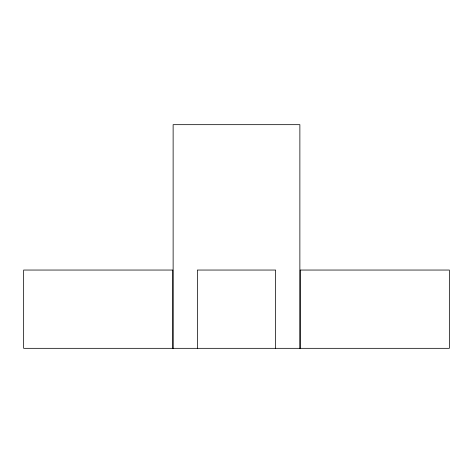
<?xml version="1.0" encoding="UTF-8"?>
<svg xmlns="http://www.w3.org/2000/svg" width="473" height="473" viewBox="0 0 473 473"><rect width="100%" height="100%" fill="white"/><g stroke="black" fill="none" stroke-linecap="round" stroke-linejoin="round"><path stroke-width="0.71" d="M300.243 348.329L300.243 270.048L449.35 270.048L449.35 348.329L23.65 348.329L23.65 270.048L172.757 270.048L172.757 348.329M299.87 348.329L299.87 124.671L173.13 124.671L173.13 348.329M275.641 348.329L275.641 270.048L197.359 270.048L197.359 348.329"/></g></svg>
